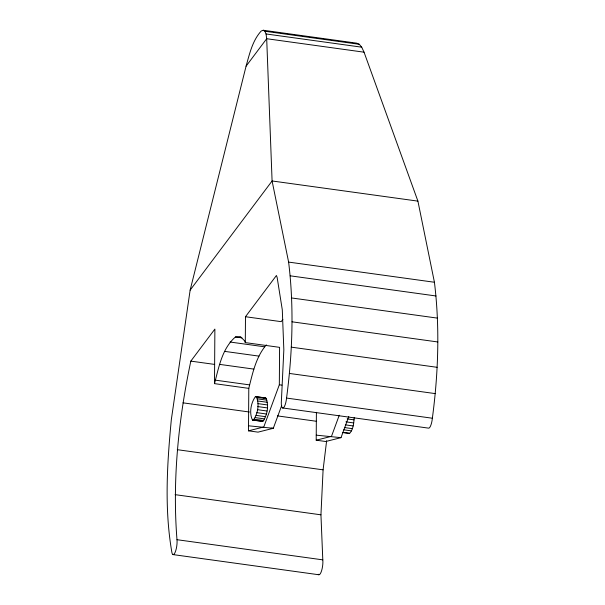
<?xml version="1.0" encoding="UTF-8"?>
<svg xmlns="http://www.w3.org/2000/svg" width="605" height="605" viewBox="0 0 605 605"><rect width="100%" height="100%" fill="white"/><g stroke="black" fill="none" stroke-linecap="round" stroke-linejoin="round"><path stroke-width="0.91" d="M281.726 405.433L273.301 428.295L258.017 432.144L248.496 430.828L248.791 388.372L214.503 383.63L214.881 329.082L190.825 361.124C178.452 419.711 172.259 479.863 176.985 539.698A9.105 2.458 -82.1 0 1 175.095 552.433A9.105 2.458 -82.1 0 1 171.722 551.48C164.295 507.973 167.161 463.415 171.321 419.704L190.136 290.15L246.076 66.179C249.51 53.989 252.451 40.626 261.194 31.029L263.251 30.25L356.7 43.167L359.294 44.294L361.707 47.182L364.044 52.181L417.911 201.125L434.428 282.255C439.941 327.381 438.338 373.232 432.363 418.229A8.954 2.412 -82.1 0 1 428.34 428.106L282.527 407.944M248.496 430.828L263.78 426.979L279.329 384.772L279.586 347.346L245.297 342.604L245.479 316.725L276.424 275.494L277.135 277.4L282.285 309.783L283.843 349.826L281.431 400.238A8.954 2.412 -82.1 0 0 283.163 407.967A8.954 2.412 -82.1 0 0 286.551 398.067C292.525 353.07 294.128 307.227 288.615 262.094L272.091 180.971L266.692 38.72L266.041 33.956L264.899 31.241L263.251 30.25M348.782 416.55L341.008 437.657L325.724 441.506L316.203 440.19L316.4 412.308M252.512 420.142L253.366 420.074C257.866 413.82 259.719 403.618 256.217 396.646L255.363 396.714C250.863 402.975 249.01 413.17 252.512 420.142L262.888 421.39C267.387 415.136 269.24 404.934 265.739 397.961L256.217 396.646M318.26 574.266A9.105 2.458 -82.1 0 0 321.565 570.833A9.105 2.458 -82.1 0 0 322.798 559.859L320.945 514.817L323.093 469.835L326.632 440.788M342.748 432.583L349.66 433.346C353.479 429.232 353.736 422.978 354.205 417.639M214.503 383.63C218.806 367.356 222.073 348.51 235.428 336.977L240.412 336.592L244.647 340.872L245.297 342.604M248.791 388.372C252.565 373.346 255.983 356.844 266.351 344.873M339.261 415.234L331.487 436.341L316.203 440.19M246.076 66.179L266.692 38.72L364.044 52.181M190.136 290.15L272.091 180.971L417.911 201.125M282.86 319.425L281.181 321.663L245.479 316.725M265.739 397.961L255.363 396.714M248.534 425.799L273.301 428.295L271.509 428.158M316.241 435.161L341.008 437.657M264.899 31.241L359.294 44.294M266.041 33.956L361.707 47.182M288.615 262.094L434.428 282.255M290.226 275.827L436.046 295.981M291.618 297.962L437.43 318.117M292.011 321.807L437.831 341.969M235.428 336.977L241.917 337.877M291.3 347.149L437.113 367.311M230.036 342.029L264.325 346.771M224.629 351.369L258.925 356.111M289.545 373.459L435.366 393.621M219.562 364.369L253.858 369.111M190.825 361.124L214.631 364.414M279.329 384.772L281.922 385.135M215.183 380.129L249.479 384.871M286.551 398.067L432.363 418.229M256.951 397.379L266.472 398.695M257.503 398.861L267.024 400.177M257.843 400.994L267.365 402.31M257.942 403.626L267.463 404.942M347.172 418.902L354.099 419.862M257.806 406.59L267.327 407.906M257.427 409.676L266.949 410.992M345.931 421.867L353.721 422.948M345.349 424.869L353.138 425.943M256.845 412.67L266.366 413.986M182.982 402.832L249.351 412.005M277.392 415.885L316.649 421.307M344.593 427.576L352.39 428.65M256.089 415.378L265.61 416.694M255.219 417.609L264.74 418.925M343.723 429.8L351.513 430.881M254.289 419.212L263.81 420.528M342.74 432.393L349.66 433.346M253.366 420.074L262.888 421.39M177.273 449.681L323.093 469.835M175.125 494.656L320.945 514.817M176.985 539.698L322.798 559.859M173.015 554.588L318.827 574.75"/></g></svg>
